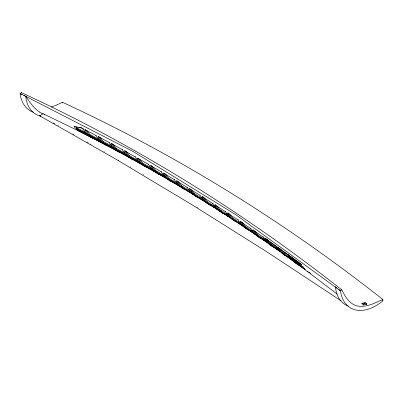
<?xml version="1.0" encoding="UTF-8"?>
<svg xmlns="http://www.w3.org/2000/svg" width="403" height="403" viewBox="0 0 403 403"><rect width="100%" height="100%" fill="white"/><g stroke="black" fill="none" stroke-linecap="round" stroke-linejoin="round"><path stroke-width="0.6" d="M363.118 305.403L363.425 304.698L361.743 303.373M364.77 303.474C364.67 301.58 367.476 303.802 366.549 304.572L364.77 303.474L362.478 304.028M106.11 144.843L106.321 145.231L90.05 136.713A44.476 28.804 -58.4 0 1 88.519 135.539L87.406 134.526L87.647 134.053M106.321 145.231L103.319 143.609A44.491 28.815 -58.4 0 1 101.793 142.435L100.674 141.423L100.941 140.909M119.238 151.714L119.535 152.258L116.532 150.636A44.501 28.82 -58.4 0 1 115.001 149.463L113.888 148.45L114.18 147.896M131.051 158.636L129.685 157.795A44.511 28.825 -58.4 0 1 128.159 156.626L127.041 155.608L127.338 155.054M145.745 166.635L142.783 165.089A44.521 28.835 -58.4 0 1 141.251 163.915L140.138 162.903L140.44 162.344M158.701 173.9L158.827 174.136L155.82 172.509A44.526 28.835 -58.4 0 1 154.294 171.34L153.175 170.328L153.422 169.875M171.723 181.536L168.802 180.065A44.532 28.84 -58.4 0 1 167.27 178.897L166.157 177.884L166.389 177.466M184.645 189.224L181.723 187.758A44.537 28.84 -58.4 0 1 180.196 186.584L179.078 185.571L179.29 185.194M197.43 196.886L197.591 197.203L194.589 195.576A44.537 28.845 -58.4 0 1 193.057 194.407L191.944 193.39L192.266 192.82M209.807 204.9L207.394 203.53A44.537 28.84 -58.4 0 1 205.868 202.356L204.749 201.344L205.016 200.885M223.045 213.197L220.144 211.615A44.532 28.84 -58.4 0 1 218.612 210.442L217.494 209.429L217.766 208.966M231.302 218.658L230.189 217.645L230.687 217.146M77.618 128.859L76.303 128.879L77.416 129.897A44.461 28.794 -58.4 0 0 78.948 131.066L81.95 132.693L82.358 132.013L88.61 135.181M247.684 229.458L245.467 228.179A44.521 28.835 -58.4 0 1 243.936 227.005L242.818 225.992L243.125 225.484L240.183 221.428L241.226 221.615M95.269 139.478L95.677 138.808L100.659 141.388M260.162 237.891L258.041 236.657A44.511 28.83 -58.4 0 1 256.515 235.488L255.396 234.47L255.729 233.926M273.068 246.686L270.559 245.271A44.501 28.82 -58.4 0 1 269.028 244.097L267.909 243.085L268.202 242.611L265.255 238.566L266.217 238.742M103.762 142.581L102.881 142.581L103.999 143.599A44.491 28.815 -58.4 0 0 105.526 144.768L108.528 146.395L108.941 145.73L111.419 147.045M284.286 254.802L283.017 254.016A44.491 28.815 -58.4 0 1 281.485 252.842L280.372 251.83L280.69 251.316M116.699 149.634L116.084 149.634L117.197 150.646A44.501 28.82 -58.4 0 0 118.729 151.82L121.731 153.447L122.144 152.787L125.232 154.46M296.779 263.733L295.419 262.892A44.476 28.804 -58.4 0 1 293.888 261.718L292.769 260.706L293.122 260.152M310.466 273.405L307.761 271.904A44.461 28.794 -58.4 0 1 306.23 270.73L305.111 269.713L305.343 269.355M129.932 156.822L129.227 156.817L130.345 157.83A44.511 28.83 -58.4 0 0 131.872 159.004L134.879 160.626L135.292 159.976L136.521 160.661M142.843 164.137L142.314 164.132L143.428 165.144A44.521 28.835 -58.4 0 0 144.959 166.318C145.71 166.892 149.105 168.887 147.825 167.038M157.991 173.764L160.993 175.386L161.331 174.716M99.949 140.027L100.292 141.04L97.073 137.131L95.939 135.448L96.131 135.161M169.462 179.184L168.313 179.154L169.431 180.171A44.532 28.84 -58.4 0 0 170.958 181.34L173.965 182.967L174.383 182.342M113.107 146.888L113.505 148.067L109.898 143.609L109.153 142.481L109.42 142.083M182.378 186.896L181.224 186.866L182.342 187.879A44.537 28.84 -58.4 0 0 183.874 189.052L186.876 190.674L187.188 190.211M126.295 154.127L126.658 155.226L123.308 151.135L122.305 149.644L122.522 149.322M139.398 161.417L139.75 162.52L136.466 158.52L135.398 156.938L135.604 156.641M194.876 194.735L194.08 194.709L195.198 195.722A44.537 28.84 -58.4 0 0 196.724 196.896L199.732 198.518L200.044 198.059M152.384 168.671L152.792 169.945L149.503 165.945L148.435 164.364L148.647 164.066M207.762 202.719L206.875 202.684L207.993 203.696A44.537 28.84 -58.4 0 0 209.525 204.87L212.527 206.492L212.789 206.114M165.477 176.564L165.769 177.501L162.293 173.23L161.417 171.92L161.668 171.562M178.403 184.252L178.695 185.189L175.023 180.64L174.338 179.607L174.615 179.224M220.234 210.814L219.615 210.789L220.733 211.802A44.532 28.84 -58.4 0 0 222.26 212.975L225.267 214.598L225.559 214.189M191.249 191.984L191.556 193.012L188.206 188.921L187.204 187.43L187.425 187.123M233.095 219.066L232.294 219.025L233.413 220.043A44.526 28.835 -58.4 0 0 234.944 221.212L238.082 222.652L242.435 225.609L242.168 224.662M203.983 199.676L204.361 200.961L201.011 196.876L200.009 195.379L200.236 195.072M216.834 208.099L217.111 209.046L213.761 204.961L212.759 203.465L212.986 203.157M245.629 227.438L244.918 227.398L246.037 228.41A44.521 28.83 -58.4 0 0 247.568 229.584L250.626 231.136M229.483 216.144L229.801 217.262L226.325 212.991L225.448 211.681L225.705 211.338M242.435 225.609C240.964 223.836 238.641 221.781 238.319 219.711M258.106 235.936L257.487 235.896L258.6 236.914A44.511 28.825 -58.4 0 0 260.131 238.082L263.24 239.568M254.746 233.141L255.008 234.088L251.598 229.906L250.656 228.506L250.898 228.189M270.615 244.576L269.99 244.53L271.108 245.548A44.501 28.82 -58.4 0 0 272.64 246.722L275.541 248.303L275.859 248.062M267.219 241.573L267.527 242.702L263.985 238.334L263.174 237.115L263.441 236.768M279.732 250.49L279.984 251.447L276.765 247.538L275.637 245.86L275.838 245.598M287.596 256.902L288.251 256.902M288.241 254.469L288.034 254.731L289.168 256.414L292.387 260.323L292.135 259.366M74.721 126.169C73.003 125.645 76.177 129.716 76.56 127.716L85.935 132.481M85.834 129.801L84.887 129.695L89.234 135.282L89.879 134.511L99.214 139.367M99.093 136.723L98.146 136.612L102.498 142.199L103.143 141.438L111.817 146.052M112.472 143.806L111.349 143.664L115.701 149.251L116.346 148.495L124.98 153.195M125.529 150.984L124.492 150.848L128.844 156.435L129.494 155.684L138.088 160.475M138.526 158.293L137.574 158.162L141.932 163.749L142.581 163.008L151.14 167.885M151.558 165.744L150.606 165.613L154.959 171.194L155.608 170.459L164.736 175.784M164.53 173.33L163.573 173.189L167.93 178.771L168.58 178.045L177.668 183.461M177.441 181.043L176.489 180.902L180.841 186.483L181.496 185.768L189.939 190.901M190.382 188.906L189.345 188.745L193.697 194.327L194.352 193.616L202.759 198.84M203.354 196.911L202.14 196.719L206.492 202.301L207.152 201.596L215.519 206.905M215.837 204.981L214.88 204.825L219.232 210.406L219.892 209.711L228.219 215.106M228.516 213.227L227.559 213.061L231.911 218.643L232.571 217.958L240.863 223.438M243.14 225.479L244.535 227.015L245.195 226.335L252.862 231.503M253.709 230.108L252.746 229.932L257.099 235.518L257.764 234.843L266.564 240.908M268.212 242.616L269.607 244.147L270.272 243.488L277.869 248.817M278.493 247.482L277.707 247.331L282.06 252.918L282.72 252.258L290.86 258.091M292.155 259.159L294.447 261.814L295.112 261.164L300.905 265.391M381.918 299.887C374.17 303.394 365.667 307.771 356.917 305.897C349.265 303.807 345.054 296.286 341.628 289.737C242.928 211.958 135.423 145.226 21.288 92.569L20.15 93.672A42.008 27.203 -58.4 0 0 33.237 112.16M341.628 289.737L340.49 290.84L236.037 214.875L132.673 151.256L23.883 95.4M292.135 259.134L290.1 256.227L290.749 256.298L290.16 256.273L302.713 267.033L303.247 266.585M341.014 300.744L267.053 251.956L192.312 204.946L117.182 159.936L39.706 115.802L43.192 113.762L82.978 133.076L120.704 152.732M83.028 128.35L82.67 128.552L83.542 129.867L87.018 134.144L86.7 133.222M338.817 289.525L340.49 290.84A42.008 27.203 -58.4 0 0 382.85 300.84L382.805 299.454C284.105 221.675 176.6 154.943 62.465 102.286L58.304 104.261M382.805 299.454L382.361 299.671M82.953 128.35L73.9 126.194M57.871 104.458L57.372 104.679M57.226 104.74L56.375 105.112M56.229 105.173L51.383 107.067M44.869 114.744L44.521 114.89M365.123 302.608L361.899 303.348M366.836 303.917L363.612 304.663M92.66 137.64L93.053 138.34L92.267 137.851A44.476 28.804 -58.4 0 1 90.735 136.677L89.622 135.665L90.851 135.655M157.986 173.764A44.526 28.84 -58.4 0 1 156.46 172.59L155.341 171.577L156.137 171.592M245.986 227.453L246.344 227.473M287.5 256.857L285.087 255.487A44.491 28.815 -58.4 0 1 283.556 254.313L282.443 253.301L283.51 253.376M300.482 266.01L297.479 264.383A44.476 28.804 -58.4 0 1 295.948 263.214L294.835 262.197L295.636 262.262M40.884 116.084L39.756 115.817M82.041 128.058L79.532 127.388M79.28 127.318L78.746 127.172M43.181 113.762L41.65 113.162M132.436 158.953L132.693 159.422L131.141 158.686M248.47 229.801L247.78 229.503M260.948 238.244L260.358 237.982M235.538 221.328L234.954 221.061M209.903 204.941L210.396 205.152L210.28 204.915M298.024 264.353L297.021 263.688M82.358 132.013L79.059 130.008M95.677 138.808L92.378 136.803M108.941 145.73L108.069 145.307M122.144 152.787L121.59 152.525M135.292 159.976L134.894 159.79M285.526 255.431L285.233 255.295M22.019 94.534L20.15 93.672L25.747 96.267A40.819 26.462 -58.7 0 0 40.507 116.014M285.138 255.25L284.473 254.908M161.009 174.57L160.465 174.287M80.58 131.227L83.889 132.864M134.814 159.754L134.113 159.387M173.905 182.116L173.592 181.954M186.821 189.833L186.347 189.591M75.915 128.497L87.018 134.144M76.303 128.879L87.406 134.526M81.95 132.693L90.972 137.272M234.763 220.97L232.833 219.831A44.526 28.835 -58.4 0 1 231.307 218.658M121.51 152.485L120.89 152.153M91.667 137.63L93.053 138.34M297.253 263.985L296.87 263.784M84.887 129.695L95.939 135.448M89.234 135.282L100.292 141.04M89.622 135.665L100.674 141.423M147.664 166.958L147.05 166.62M101.279 141.71L101.904 142.037M98.146 136.612L109.153 142.481M102.498 142.199L113.505 148.067M102.881 142.581L113.888 148.45M108.528 146.395L119.535 152.258M112.039 147.372L114.517 148.692M115.701 149.251L126.658 155.226M107.994 145.266L106.714 144.501M116.084 149.634L127.041 155.608M121.731 153.447L129.272 157.543M111.349 143.664L122.305 149.644M126.466 155.135L127.696 155.805M122.336 153.598L159.084 174.096M129.952 157.916L132.693 159.422M124.492 150.848L135.398 156.938M128.844 156.435L139.75 162.52M129.227 156.817L140.138 162.903M134.879 160.626L144.425 165.945M137.136 160.999L138.365 161.684M138.98 162.026L139.594 162.369M53.574 123.011L53.972 123.232M54.365 123.449L54.758 123.671M57.916 125.444L58.309 125.66M145.105 166.328L145.785 166.711M137.574 158.162L148.435 164.364M141.932 163.749L152.792 169.945M142.314 164.132L153.175 170.328M147.961 167.94L156.112 172.58M150.828 168.686L151.437 169.033M160.162 174.711L161.24 175.32M72.893 133.887L73.286 134.108M73.678 134.335L74.071 134.557M152.052 169.381L152.661 169.734M87.048 141.952L87.441 142.173M87.834 142.4L88.227 142.627M156.792 172.968L158.827 174.136M90.584 143.977L90.977 144.203M133.962 159.301L133.433 158.984M185.964 189.38L185.662 189.203M150.606 165.613L161.417 171.92M154.959 171.194L165.769 177.501M155.341 171.577L166.157 177.884M160.993 175.386L171.804 181.693M103.929 151.664L104.317 151.891M118.417 160.087L118.809 160.318M161.774 175.632L170.877 180.972M171.945 181.602L180.514 186.624M130.149 166.968L130.537 167.2M163.573 173.189L174.338 179.607M167.93 178.771L178.695 185.189M168.313 179.154L179.078 185.571M173.965 182.967L184.725 189.38M146.899 166.535L146.445 166.258M120.663 152.022L118.986 150.893M143.03 174.585L143.418 174.816M176.489 180.902L187.204 187.43M180.841 186.483L191.556 193.012M181.224 186.866L191.944 193.39M186.876 190.674L193.576 194.745M181.577 187.269L183.174 188.236M186.896 190.493L193.808 194.679M194.246 195.153L195.586 195.969M172.675 181.436L172.227 181.159M196.256 196.382L197.591 197.203M197.037 207.233L197.42 207.469M189.345 188.745L200.009 195.379M193.697 194.327L204.361 200.961M194.08 194.709L204.749 201.344M199.732 198.518L208.401 203.903M200.185 198.558L204.941 201.53M206.527 202.518L208.114 203.51M212.341 206.155L218.678 210.119M209.066 204.321L209.731 204.734M202.14 196.719L212.759 203.465M206.492 202.301L217.111 209.046M206.875 202.684L217.494 209.429M212.527 206.492L220.496 211.545M211.288 204.628L211.887 205.006M221.156 211.968L221.821 212.391M222.486 212.814L223.146 213.237M214.88 204.825L225.448 211.681M221.635 211.237L221.166 210.971M219.232 210.406L229.801 217.262M219.615 210.789L230.189 217.645M225.267 214.598L231.876 218.874M159.402 173.668L159.109 173.471M224.975 214.179L229.695 217.222M226.99 214.703L227.584 215.086M133.212 158.842L132.27 158.188M39.328 111.888C33.52 107.974 29.595 101.979 25.747 96.267M227.559 213.061L238.082 220.028M231.911 218.643L239.15 223.423M232.294 219.025L242.818 225.992M237.946 222.839L243.216 226.31M243.87 226.743L245.185 227.614M241.211 224.723L243.296 226.108M250.067 230.612L251.109 231.302M252.152 231.997L254.756 233.73M245.845 228.053L246.5 228.491M240.183 221.428L250.656 228.506M244.535 227.015L255.008 234.088M244.918 227.398L255.396 234.47M250.57 231.206L256.469 235.176M146.077 166.021L145.79 165.819M257.774 236.062L258.429 236.506M106.568 144.4L106.065 144.047M252.746 229.932L263.174 237.115M257.099 235.518L267.527 242.702M263.134 239.709L269.657 244.193M257.487 235.896L267.909 243.085M261.26 237.594L261.849 238.002M264.59 240.435L267.174 242.208M262.434 238.405L263.023 238.808M171.935 180.962L171.648 180.761M158.963 173.376L158.53 173.068M265.255 238.566L275.637 245.86M272.005 245.034L271.421 244.626L271.682 244.868M275.642 248.344L280.186 251.527M269.607 244.147L279.984 251.447M269.99 244.53L280.372 251.83M275.511 247.492L276.095 247.905M282.78 253.351L283.43 253.809M184.705 188.579L184.418 188.372M142.521 163.976L142.234 163.774M277.707 247.331L282.231 250.555M288.09 257.109L288.739 257.572M282.06 252.918L292.387 260.323M282.443 253.301L292.769 260.706M290.679 258.953L293.263 260.801M289.384 258.031L290.029 258.494M264.469 237.916L301.792 264.685L283.521 251.482M287.944 256.313L288.523 256.726M293.908 261.265L294.553 261.728M295.842 262.66L296.487 263.124M210.215 204.311L209.933 204.099M145.644 165.719L145.221 165.406M296.84 262.731L297.419 263.149M301.127 266.479L301.766 266.947M294.447 261.814L300.623 266.413M296.764 263.602L294.835 262.197M303.056 267.884L303.701 268.353M297.666 264.156L305.111 269.713M301.484 265.814L302.059 266.237M307.554 271.169L308.194 271.642M300.88 266.504L304.728 269.33L304.482 268.373M308.839 272.111L310.119 273.058M197.274 196.226L196.991 196.014M310.144 273.536L337.23 294.13M105.782 143.836L105.5 143.619M335.875 287.949L335.477 286.906L337.15 288.216M193.642 193.929L193.228 193.601M131.993 157.976L131.716 157.754M382.538 300.593L382.85 300.84M115.409 148.898L114.865 148.45M88.917 134.985L88.64 134.763M154.581 170.655L154.173 170.318M78.781 129.791L78.504 129.565M118.296 150.339L118.024 150.112M272.085 245.22L271.813 244.984M91.693 136.244L91.421 136.013M256.172 234.203L255.905 233.967M284.13 253.643L283.868 253.401M304.728 269.33L302.713 267.033M295.112 261.164L292.9 258.54M282.72 252.258L279.949 248.837M270.272 243.488L267.446 239.987M257.764 234.843L254.56 230.808M245.195 226.335L241.941 222.224M232.571 217.958L229.584 214.23M219.892 209.711L216.743 205.757M207.152 201.596L204.004 197.641M194.352 193.616L191.153 189.581M181.496 185.768L178.191 181.577M168.58 178.045L165.275 173.859M155.608 170.459L152.571 166.661M142.581 163.008L139.383 158.973M129.494 155.684L126.084 151.342M116.346 148.495L113.147 144.46M103.143 141.438L99.838 137.247M89.879 134.511L86.63 130.396M76.56 127.716L76.016 127.126M227.856 214.089L227.63 213.802M292.78 258.388L292.548 258.081M227.519 213.655L227.292 213.363M111.052 144.345L110.83 144.047M279.894 248.762L279.682 248.455M267.39 239.911L267.179 239.604M229.529 214.154L229.267 213.766M83.628 129.141L83.426 128.844M152.515 166.58L152.304 166.273M145.533 166.243L145.705 166.555M21.475 92.932L21.288 92.569M191.143 191.642L191.224 191.899M62.465 102.286L62.485 102.805M76.782 127.378A8.327 1.133 40 0 1 77.28 128.078M348.212 306.028A40.819 26.412 -58.1 0 1 335.477 286.906M41.63 113.223A37.686 25.112 -77.3 0 1 39.287 111.989"/></g></svg>
